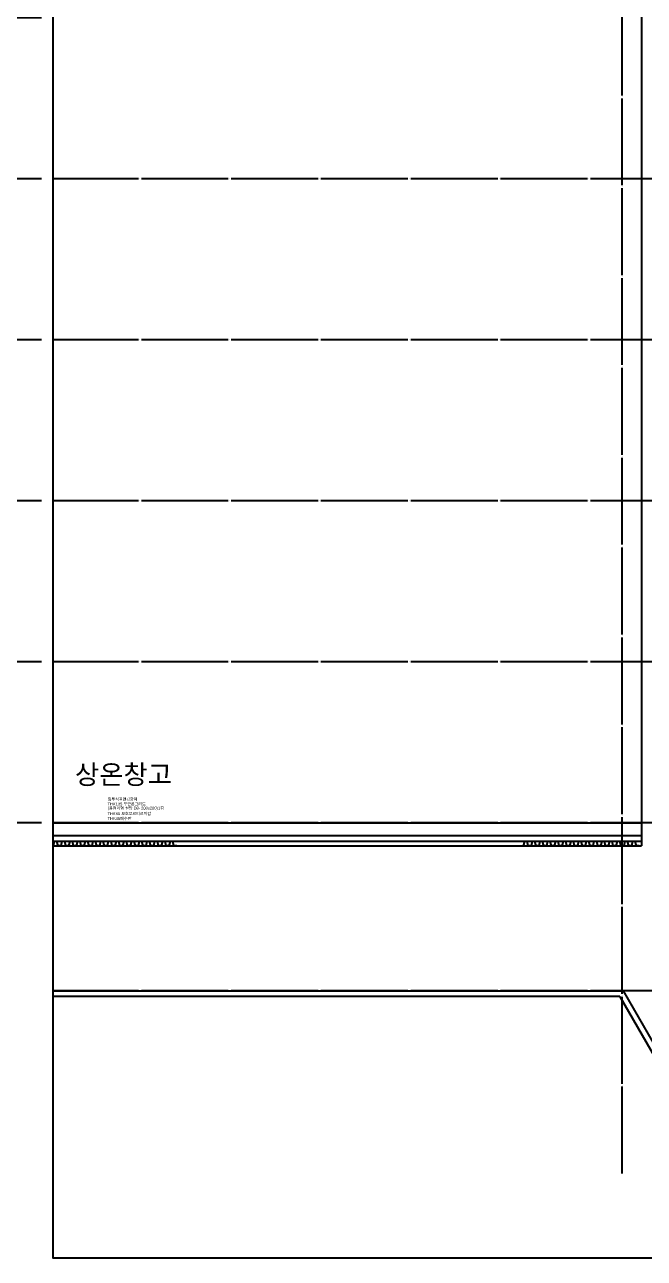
# Model space of a CAD drawing. Header units: millimetres. Extents: x 11948722 to 13111668, y -10771712 to -10232988.
# Drawn here: x 12372176 to 12378594, y -10506213 to -10493440 of the extents above; entities that cross this region are included whole.
import ezdxf
from ezdxf.enums import TextEntityAlignment as Align

# ---------------------------------------------------------------- set-up
doc = ezdxf.new("R2010")
doc.units = ezdxf.units.MM
doc.header["$LTSCALE"] = 150
doc.header["$MEASUREMENT"] = 0
doc.linetypes.add('CEN', pattern=[6.2, 6, -0.1, 0, -0.1])
doc.layers.get('0').update_dxf_attribs({"linetype": 'CONTINUOUS'})
doc.layers.get('Defpoints').update_dxf_attribs({"color": 117, "linetype": 'CONTINUOUS'})
for name, color, linetype in [('A-HAT-251', 251, 'CONTINUOUS'), ('A-중심선', 10, 'CEN'), ('CON-C', 2, 'CONTINUOUS'), ('ELE-06', 6, 'CONTINUOUS'), ('ele11', 251, 'CONTINUOUS'), ('Xref-계단단면도$0$3 dim0', 7, 'CONTINUOUS'), ('바닥마감', 3, 'CONTINUOUS')]:
    doc.layers.add(name, color=color, linetype=linetype)
doc.styles.add('Xref-계단단면도$0$나눔고딕 Se', font='')
doc.styles.add('돋움', font='')
doc.styles.add('맑은고딕', font='malgun.ttf')
doc.styles.get('Xref-계단단면도$0$나눔고딕 Se').set_extended_font_data('Dotum')
doc.styles.get('돋움').set_extended_font_data('Dotum')
doc.dimstyles.new('Xref-계단단면도$0$A1-100', dxfattribs={"dimtxt": 3, "dimasz": 1, "dimexe": 2, "dimexo": 2, "dimgap": 1, "dimtad": 1, "dimdec": 0, "dimzin": 12, "dimdsep": 46, "dimlunit": 6, "dimtxsty": 'Xref-계단단면도$0$나눔고딕 Se', "dimblk1": 'Xref-계단단면도$0$DIMDOT', "dimblk2": 'Xref-계단단면도$0$DIMDOT', "dimsah": 1, "dimcen": -1, "dimdle": 2, "dimclrd": 256, "dimclre": 256, "dimclrt": 3, "dimadec": 0, "dimazin": 0, "dimtfac": 1, "dimtdec": 0, "dimtix": 1, "dimtmove": 2, "dimatfit": 3, "dimldrblk": 'Xref-계단단면도$0$DIMDOT', "dimfxl": 1, "dimtvp": 1, "dimtolj": 1, "dimtzin": 12, "dimlwd": -1, "dimlwe": -1, "dimarcsym": 0})

# ---------------------------------------------------------------- blocks, each defined once
blk = doc.blocks.new('Xref-계단단면도$0$DIMDOT')
at = {"color": 0}
blk.add_line((-2, 0), (2, 0), dxfattribs=at)
for radius in [0.5, 0.25]:
    blk.add_circle((0, 0), radius, dxfattribs=at)
blk = doc.blocks.new('*D539')
at = {"layer": 'Defpoints', "color": 0, "ltscale": 1200}
for p in [(12372471, -10491704), (12368871, -10501704), (12372471, -10501704)]:
    blk.add_point(p, dxfattribs=at)
at = {"layer": 'Xref-계단단면도$0$3 dim0'}
for p, q in [((12372351, -10491704), (12368751, -10491704)), ((12368871, -10491764), (12368871, -10501644)), ((12372351, -10501704), (12368751, -10501704))]:
    blk.add_line(p, q, dxfattribs=at)
at = {"layer": 'Xref-계단단면도$0$3 dim0', "ltscale": 1200, "xscale": 60, "yscale": 60, "zscale": 60}
for p, rotation in [((12368871, -10491704), 90), ((12368871, -10501704), 270)]:
    blk.add_blockref('Xref-계단단면도$0$DIMDOT', p, dxfattribs=dict(at, rotation=rotation))
at = {"layer": 'Xref-계단단면도$0$3 dim0', "color": 3, "ltscale": 1200, "insert": (12368685, -10496704), "char_height": 210, "attachment_point": 5, "rotation": 90, "style": 'Xref-계단단면도$0$나눔고딕 Se'}
blk.add_mtext('\\A1;10,000', dxfattribs=at)
blk = doc.blocks.new('*D557')
at = {"layer": 'Defpoints', "color": 0, "ltscale": 1200}
for p in [(12372471, -10491704), (12369471, -10493370), (12372471, -10493370)]:
    blk.add_point(p, dxfattribs=at)
at = {"layer": 'Xref-계단단면도$0$3 dim0'}
for p, q in [((12372351, -10491704), (12369351, -10491704)), ((12369471, -10491764), (12369471, -10493310)), ((12372351, -10493370), (12369351, -10493370))]:
    blk.add_line(p, q, dxfattribs=at)
at = {"layer": 'Xref-계단단면도$0$3 dim0', "ltscale": 1200, "xscale": 60, "yscale": 60, "zscale": 60}
for p, rotation in [((12369471, -10491704), 90), ((12369471, -10493370), 270)]:
    blk.add_blockref('Xref-계단단면도$0$DIMDOT', p, dxfattribs=dict(at, rotation=rotation))
at = {"layer": 'Xref-계단단면도$0$3 dim0', "color": 3, "ltscale": 1200, "char_height": 210, "attachment_point": 5, "rotation": 90, "style": 'Xref-계단단면도$0$나눔고딕 Se'}
for s, insert in [('\\H0.71429x;\\W0.9;\\T0.95;(166.67X10R)', (12369627, -10492537)), ('\\A1;1,667', (12369285, -10492537))]:
    blk.add_mtext(s, dxfattribs=dict(at, insert=insert))
blk = doc.blocks.new('*D889')
at = {"layer": 'Defpoints', "color": 0, "ltscale": 1200}
for p in [(12372471, -10493370), (12369471, -10495037), (12372471, -10495037)]:
    blk.add_point(p, dxfattribs=at)
at = {"layer": 'Xref-계단단면도$0$3 dim0'}
for p, q in [((12372351, -10493370), (12369351, -10493370)), ((12369471, -10493430), (12369471, -10494977)), ((12372351, -10495037), (12369351, -10495037))]:
    blk.add_line(p, q, dxfattribs=at)
at = {"layer": 'Xref-계단단면도$0$3 dim0', "ltscale": 1200, "xscale": 60, "yscale": 60, "zscale": 60}
for p, rotation in [((12369471, -10493370), 90), ((12369471, -10495037), 270)]:
    blk.add_blockref('Xref-계단단면도$0$DIMDOT', p, dxfattribs=dict(at, rotation=rotation))
at = {"layer": 'Xref-계단단면도$0$3 dim0', "color": 3, "ltscale": 1200, "char_height": 210, "attachment_point": 5, "rotation": 90, "style": 'Xref-계단단면도$0$나눔고딕 Se'}
for s, insert in [('\\H0.71429x;\\W0.9;\\T0.95;(166.67X10R)', (12369627, -10494203)), ('\\A1;1,667', (12369285, -10494203))]:
    blk.add_mtext(s, dxfattribs=dict(at, insert=insert))
blk = doc.blocks.new('*D890')
at = {"layer": 'Defpoints', "color": 0, "ltscale": 1200}
for p in [(12372471, -10495037), (12369471, -10496703), (12372471, -10496703)]:
    blk.add_point(p, dxfattribs=at)
at = {"layer": 'Xref-계단단면도$0$3 dim0'}
for p, q in [((12372351, -10495037), (12369351, -10495037)), ((12369471, -10495097), (12369471, -10496643)), ((12372351, -10496703), (12369351, -10496703))]:
    blk.add_line(p, q, dxfattribs=at)
at = {"layer": 'Xref-계단단면도$0$3 dim0', "ltscale": 1200, "xscale": 60, "yscale": 60, "zscale": 60}
for p, rotation in [((12369471, -10495037), 90), ((12369471, -10496703), 270)]:
    blk.add_blockref('Xref-계단단면도$0$DIMDOT', p, dxfattribs=dict(at, rotation=rotation))
at = {"layer": 'Xref-계단단면도$0$3 dim0', "color": 3, "ltscale": 1200, "char_height": 210, "attachment_point": 5, "rotation": 90, "style": 'Xref-계단단면도$0$나눔고딕 Se'}
for s, insert in [('\\H0.71429x;\\W0.9;\\T0.95;(166.67X10R)', (12369627, -10495870)), ('\\A1;1,667', (12369285, -10495870))]:
    blk.add_mtext(s, dxfattribs=dict(at, insert=insert))
blk = doc.blocks.new('*D891')
at = {"layer": 'Defpoints', "color": 0, "ltscale": 1200}
for p in [(12372471, -10496703), (12369471, -10498370), (12372471, -10498370)]:
    blk.add_point(p, dxfattribs=at)
at = {"layer": 'Xref-계단단면도$0$3 dim0'}
for p, q in [((12372351, -10496703), (12369351, -10496703)), ((12369471, -10496763), (12369471, -10498310)), ((12372351, -10498370), (12369351, -10498370))]:
    blk.add_line(p, q, dxfattribs=at)
at = {"layer": 'Xref-계단단면도$0$3 dim0', "ltscale": 1200, "xscale": 60, "yscale": 60, "zscale": 60}
for p, rotation in [((12369471, -10496703), 90), ((12369471, -10498370), 270)]:
    blk.add_blockref('Xref-계단단면도$0$DIMDOT', p, dxfattribs=dict(at, rotation=rotation))
at = {"layer": 'Xref-계단단면도$0$3 dim0', "color": 3, "ltscale": 1200, "char_height": 210, "attachment_point": 5, "rotation": 90, "style": 'Xref-계단단면도$0$나눔고딕 Se'}
for s, insert in [('\\H0.71429x;\\W0.9;\\T0.95;(166.67X10R)', (12369627, -10497537)), ('\\A1;1,667', (12369285, -10497537))]:
    blk.add_mtext(s, dxfattribs=dict(at, insert=insert))
blk = doc.blocks.new('*D892')
at = {"layer": 'Defpoints', "color": 0, "ltscale": 1200}
for p in [(12372471, -10498370), (12369471, -10500037), (12372471, -10500037)]:
    blk.add_point(p, dxfattribs=at)
at = {"layer": 'Xref-계단단면도$0$3 dim0'}
for p, q in [((12372351, -10498370), (12369351, -10498370)), ((12369471, -10498430), (12369471, -10499977)), ((12372351, -10500037), (12369351, -10500037))]:
    blk.add_line(p, q, dxfattribs=at)
at = {"layer": 'Xref-계단단면도$0$3 dim0', "ltscale": 1200, "xscale": 60, "yscale": 60, "zscale": 60}
for p, rotation in [((12369471, -10498370), 90), ((12369471, -10500037), 270)]:
    blk.add_blockref('Xref-계단단면도$0$DIMDOT', p, dxfattribs=dict(at, rotation=rotation))
at = {"layer": 'Xref-계단단면도$0$3 dim0', "color": 3, "ltscale": 1200, "char_height": 210, "attachment_point": 5, "rotation": 90, "style": 'Xref-계단단면도$0$나눔고딕 Se'}
for s, insert in [('\\H0.71429x;\\W0.9;\\T0.95;(166.67X10R)', (12369627, -10499203)), ('\\A1;1,667', (12369285, -10499203))]:
    blk.add_mtext(s, dxfattribs=dict(at, insert=insert))
blk = doc.blocks.new('*D893')
at = {"layer": 'Defpoints', "color": 0, "ltscale": 1200}
for p in [(12372471, -10500037), (12369471, -10501703), (12372471, -10501703)]:
    blk.add_point(p, dxfattribs=at)
at = {"layer": 'Xref-계단단면도$0$3 dim0'}
for p, q in [((12372351, -10500037), (12369351, -10500037)), ((12369471, -10500097), (12369471, -10501643)), ((12372351, -10501703), (12369351, -10501703))]:
    blk.add_line(p, q, dxfattribs=at)
at = {"layer": 'Xref-계단단면도$0$3 dim0', "ltscale": 1200, "xscale": 60, "yscale": 60, "zscale": 60}
for p, rotation in [((12369471, -10500037), 90), ((12369471, -10501703), 270)]:
    blk.add_blockref('Xref-계단단면도$0$DIMDOT', p, dxfattribs=dict(at, rotation=rotation))
at = {"layer": 'Xref-계단단면도$0$3 dim0', "color": 3, "ltscale": 1200, "char_height": 210, "attachment_point": 5, "rotation": 90, "style": 'Xref-계단단면도$0$나눔고딕 Se'}
for s, insert in [('\\H0.71429x;\\W0.9;\\T0.95;(166.67X10R)', (12369627, -10500870)), ('\\A1;1,667', (12369285, -10500870))]:
    blk.add_mtext(s, dxfattribs=dict(at, insert=insert))

msp = doc.modelspace()

# ---------------------------------------------------------------- linework, layer by layer
at = {"layer": 'A-HAT-251'}
for points in [[(12372550.5, -10501943.5), (12372522.5, -10501943.5), (12372510.5, -10501898.5), (12372482.5, -10501898.5), (12372470.5, -10501943.5)], [(12372630.5, -10501943.5), (12372602.5, -10501943.5), (12372590.5, -10501898.5), (12372562.5, -10501898.5), (12372550.5, -10501943.5)], [(12372710.5, -10501943.5), (12372682.5, -10501943.5), (12372670.5, -10501898.5), (12372642.5, -10501898.5), (12372630.5, -10501943.5)], [(12372790.5, -10501943.5), (12372762.5, -10501943.5), (12372750.5, -10501898.5), (12372722.5, -10501898.5), (12372710.5, -10501943.5)], [(12372870.5, -10501943.5), (12372842.5, -10501943.5), (12372830.5, -10501898.5), (12372802.5, -10501898.5), (12372790.5, -10501943.5)], [(12372950.5, -10501943.5), (12372922.5, -10501943.5), (12372910.5, -10501898.5), (12372882.5, -10501898.5), (12372870.5, -10501943.5)], [(12373030.5, -10501943.5), (12373002.5, -10501943.5), (12372990.5, -10501898.5), (12372962.5, -10501898.5), (12372950.5, -10501943.5)], [(12373110.5, -10501943.5), (12373082.5, -10501943.5), (12373070.5, -10501898.5), (12373042.5, -10501898.5), (12373030.5, -10501943.5)], [(12373190.5, -10501943.5), (12373162.5, -10501943.5), (12373150.5, -10501898.5), (12373122.5, -10501898.5), (12373110.5, -10501943.5)], [(12373270.5, -10501943.5), (12373242.5, -10501943.5), (12373230.5, -10501898.5), (12373202.5, -10501898.5), (12373190.5, -10501943.5)], [(12373350.5, -10501943.5), (12373322.5, -10501943.5), (12373310.5, -10501898.5), (12373282.5, -10501898.5), (12373270.5, -10501943.5)], [(12373430.5, -10501943.5), (12373402.5, -10501943.5), (12373390.5, -10501898.5), (12373362.5, -10501898.5), (12373350.5, -10501943.5)], [(12373510.5, -10501943.5), (12373482.5, -10501943.5), (12373470.5, -10501898.5), (12373442.5, -10501898.5), (12373430.5, -10501943.5)], [(12373590.5, -10501943.5), (12373562.5, -10501943.5), (12373550.5, -10501898.5), (12373522.5, -10501898.5), (12373510.5, -10501943.5)], [(12373670.5, -10501943.5), (12373642.5, -10501943.5), (12373630.5, -10501898.5), (12373602.5, -10501898.5), (12373590.5, -10501943.5)], [(12373750.5, -10501943.5), (12373722.5, -10501943.5), (12373710.5, -10501898.5), (12373682.5, -10501898.5), (12373670.5, -10501943.5)], [(12377420.1, -10501943.5), (12377392.1, -10501943.5), (12377380.1, -10501898.5), (12377352.1, -10501898.5), (12377340.1, -10501943.5)], [(12377500.1, -10501943.5), (12377472.1, -10501943.5), (12377460.1, -10501898.5), (12377432.1, -10501898.5), (12377420.1, -10501943.5)], [(12377580.1, -10501943.5), (12377552.1, -10501943.5), (12377540.1, -10501898.5), (12377512.1, -10501898.5), (12377500.1, -10501943.5)], [(12377660.1, -10501943.5), (12377632.1, -10501943.5), (12377620.1, -10501898.5), (12377592.1, -10501898.5), (12377580.1, -10501943.5)], [(12377740.1, -10501943.5), (12377712.1, -10501943.5), (12377700.1, -10501898.5), (12377672.1, -10501898.5), (12377660.1, -10501943.5)], [(12377820.1, -10501943.5), (12377792.1, -10501943.5), (12377780.1, -10501898.5), (12377752.1, -10501898.5), (12377740.1, -10501943.5)], [(12377900.2, -10501943.5), (12377872.2, -10501943.5), (12377860.1, -10501898.5), (12377832.1, -10501898.5), (12377820.1, -10501943.5)], [(12377980.2, -10501943.5), (12377952.2, -10501943.5), (12377940.2, -10501898.5), (12377912.2, -10501898.5), (12377900.2, -10501943.5)], [(12378060.2, -10501943.5), (12378032.2, -10501943.5), (12378020.2, -10501898.5), (12377992.2, -10501898.5), (12377980.2, -10501943.5)], [(12378140.2, -10501943.5), (12378112.2, -10501943.5), (12378100.2, -10501898.5), (12378072.2, -10501898.5), (12378060.2, -10501943.5)], [(12378220.2, -10501943.5), (12378192.2, -10501943.5), (12378180.2, -10501898.5), (12378152.2, -10501898.5), (12378140.2, -10501943.5)], [(12378300.2, -10501943.5), (12378272.2, -10501943.5), (12378260.2, -10501898.5), (12378232.2, -10501898.5), (12378220.2, -10501943.5)], [(12378380.2, -10501943.5), (12378352.2, -10501943.5), (12378340.2, -10501898.5), (12378312.2, -10501898.5), (12378300.2, -10501943.5)], [(12378460.2, -10501943.5), (12378432.2, -10501943.5), (12378420.2, -10501898.5), (12378392.2, -10501898.5), (12378380.2, -10501943.5)], [(12378540.2, -10501943.5), (12378512.2, -10501943.5), (12378500.2, -10501898.5), (12378472.2, -10501898.5), (12378460.2, -10501943.5)]]:
    msp.add_lwpolyline(points, dxfattribs=at)
at = {"layer": 'A-중심선'}
for p, q in [((12378365.8, -10505334.5), (12378365.8, -10458703.5)), ((12390096.5, -10495036.8), (12372470.5, -10495036.8)), ((12390096.5, -10496703.5), (12372470.5, -10496703.5)), ((12390096.5, -10498370.2), (12372470.5, -10498370.2)), ((12390096.5, -10500036.9), (12372470.5, -10500036.9)), ((12390096.5, -10501703.5), (12372470.5, -10501703.5)), ((12390096.5, -10503443.5), (12372470.5, -10503443.5))]:
    msp.add_line(p, q, dxfattribs=at)
at = {"layer": 'CON-C', "ltscale": 1200}
for p, q in [((12378565.8, -10462953.5), (12378565.8, -10501943.5)), ((12372470.5, -10501943.5), (12378565.8, -10501943.5)), ((12372470.5, -10503443.5), (12378373.4, -10503443.5)), ((12378373.4, -10503443.5), (12378950.8, -10504443.5))]:
    msp.add_line(p, q, dxfattribs=at)
at = {"layer": 'Defpoints', "ltscale": 1200}
msp.add_lwpolyline([(12372470.5, -10458703.5), (12390096.5, -10458703.5), (12390096.5, -10506212.6), (12372470.5, -10506212.6)], close=True, dxfattribs=at)
at = {"layer": 'ELE-06'}
for q in [(12372470.5, -10503503.5), (12378916.1, -10504503.5)]:
    msp.add_line((12378338.8, -10503503.5), q, dxfattribs=at)
at = {"layer": 'ele11', "ltscale": 0.5}
for p, q in [((12378565.8, -10501838.5), (12372470.5, -10501838.5)), ((12378565.8, -10501898.5), (12372470.5, -10501898.5))]:
    msp.add_line(p, q, dxfattribs=at)
at = {"layer": '바닥마감', "color": 3}
msp.add_lwpolyline([(12372470.5, -10501703.5), (12378565.8, -10501703.5)], dxfattribs=at)

# ---------------------------------------------------------------- texts
at = {"layer": 'Defpoints', "style": '맑은고딕'}
msp.add_text('상온창고', height=200, dxfattribs=at).set_placement((12372697.3, -10501203.5), align=Align.MIDDLE_LEFT)
at = {"layer": 'Defpoints', "ltscale": 1200, "style": '돋움'}
for s, p in [('침투식표면강화제', (12373036, -10501458.7)), ('THK135 무근콘크리트', (12373036, -10501508.7)), ('(용접이형 철망 D8- 200x200)1겹', (12373036, -10501551.2)), ('THK60 보호모르타르마감', (12373036, -10501608.7)), ('THK45배수판', (12373036, -10501658.7))]:
    msp.add_text(s, height=30, dxfattribs=at).set_placement(p, align=Align.MIDDLE_LEFT)

# ---------------------------------------------------------------- dimensions: what is measured, and where the dimension line sits
at = {"layer": 'Xref-계단단면도$0$3 dim0'}
dim = msp.add_linear_dim(base=(12368870.5, -10501703.5), p1=(12372470.5, -10491703.5), p2=(12372470.5, -10501703.5), angle=270, dimstyle='Xref-계단단면도$0$A1-100', override={"dimscale": 60, "dimtxt": 3.5}, dxfattribs=at)
dim.commit()
dim.dimension.update_dxf_attribs({"geometry": '*D539', "text_midpoint": (12368685.1, -10496703.5)})
for base, p1, p2, picture, middle in [((12369470.5, -10493370.1), (12372470.5, -10491703.5), (12372470.5, -10493370.1), '*D557', (12369470.5, -10492536.8)), ((12369470.5, -10495036.7), (12372470.5, -10493370.1), (12372470.5, -10495036.7), '*D889', (12369470.5, -10494203.4)), ((12369470.5, -10496703.4), (12372470.5, -10495036.8), (12372470.5, -10496703.4), '*D890', (12369470.5, -10495870.1)), ((12369470.5, -10498370.1), (12372470.5, -10496703.5), (12372470.5, -10498370.1), '*D891', (12369470.5, -10497536.8)), ((12369470.5, -10500036.8), (12372470.5, -10498370.2), (12372470.5, -10500036.8), '*D892', (12369470.5, -10499203.5)), ((12369470.5, -10501703.5), (12372470.5, -10500036.9), (12372470.5, -10501703.5), '*D893', (12369470.5, -10500870.2))]:
    dim = msp.add_linear_dim(base=base, p1=p1, p2=p2, angle=270, text='<>\\X\\H0.71429x;\\W0.9;\\T0.95;(166.67X10R)', dimstyle='Xref-계단단면도$0$A1-100', override={"dimscale": 60, "dimtxt": 3.5, "dimtxsty": 'Xref-계단단면도$0$나눔고딕 Se', "dimblk1": 'Xref-계단단면도$0$DIMDOT', "dimblk2": 'Xref-계단단면도$0$DIMDOT'}, dxfattribs=at)
    dim.commit()
    dim.dimension.update_dxf_attribs({"geometry": picture, "text_midpoint": middle})

doc.saveas('drawing.dxf')
